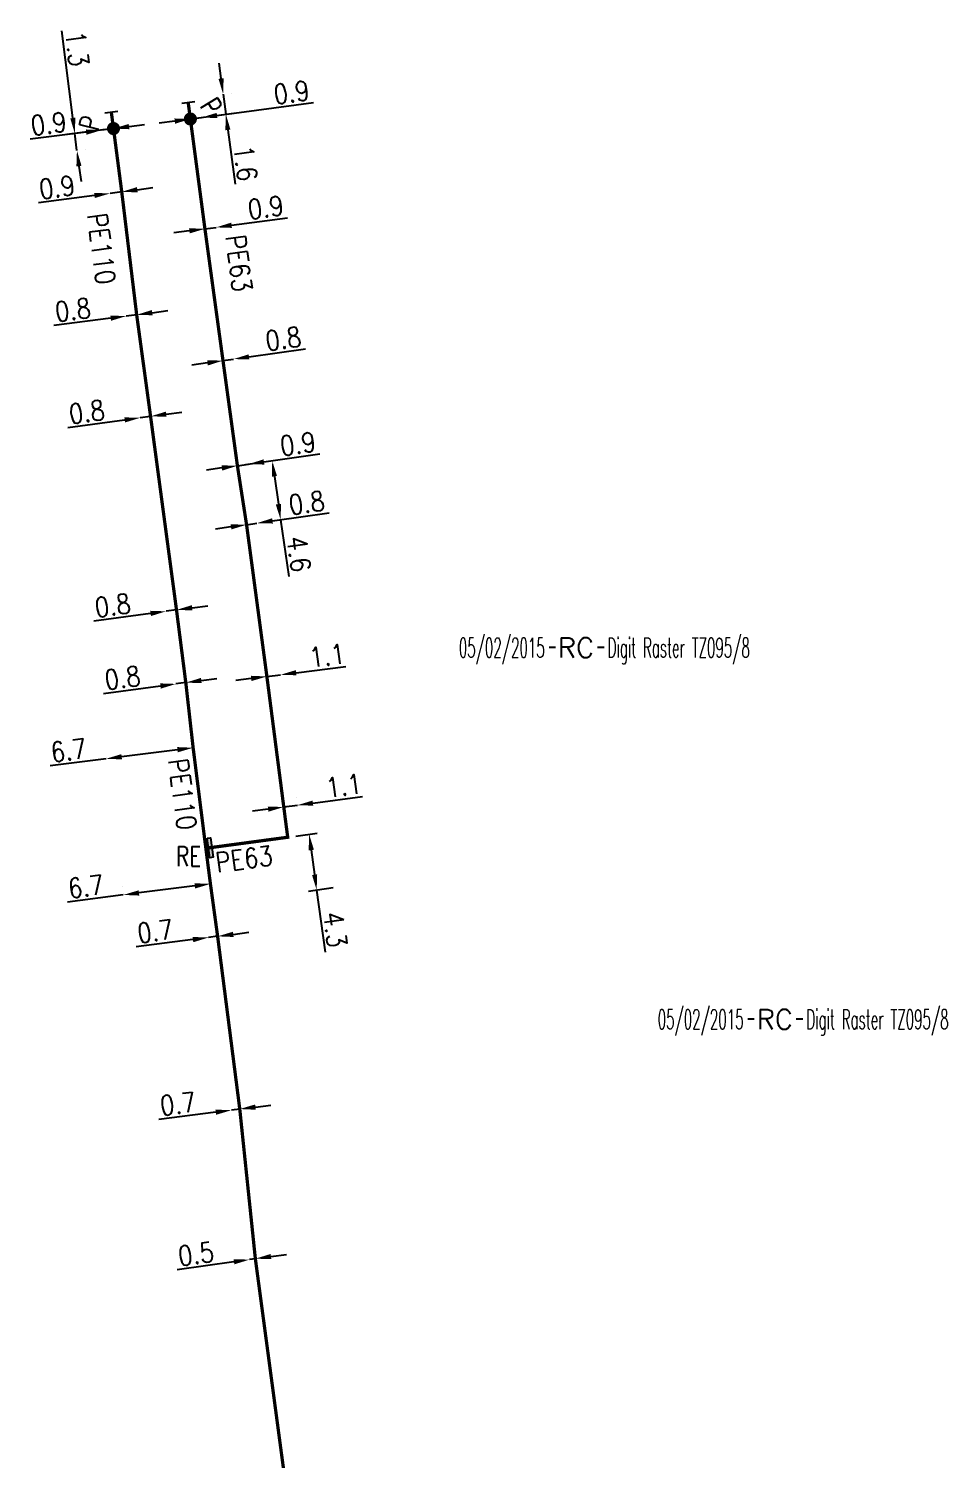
# Model space of a CAD drawing. Header units: millimetres. Extents: x 145011 to 146000, y 128282 to 128813.
# Drawn here: x 145416.2 to 145486.3, y 128704.3 to 128813.5 of the extents above; entities that cross this region are included whole.
import ezdxf
from ezdxf.enums import TextEntityAlignment as Align

# ---------------------------------------------------------------- set-up
doc = ezdxf.new("R2010")
doc.units = ezdxf.units.MM
doc.header["$PDMODE"] = 34
doc.linetypes.add('L_100_PE', pattern=[14, 10, -1.5, 1, -1.5])
doc.layers.get('0').update_dxf_attribs({"linetype": 'CONTINUOUS'})
doc.layers.get('DEFPOINTS').update_dxf_attribs({"linetype": 'CONTINUOUS'})
for name, color, linetype in [('L_140', 3, 'CONTINUOUS'), ('L_300', 7, 'CONTINUOUS'), ('L_340', 7, 'CONTINUOUS'), ('L_910', 7, 'CONTINUOUS')]:
    doc.layers.add(name, color=color, linetype=linetype)
doc.styles.add('G_ROMANS', font='ROMANS.SHX', dxfattribs={"width": 0.75})
doc.styles.get("Standard").update_dxf_attribs({"font": 'romans.shx', "width": 0.85})
doc.dimstyles.get("Standard").update_dxf_attribs({"dimtxt": 1.5, "dimasz": 1.2, "dimexe": 0.625, "dimexo": 0.625, "dimgap": 0.25, "dimtad": 1, "dimdec": 1, "dimzin": 0, "dimdsep": 46, "dimtxsty": 'Standard', "dimcen": -0.5, "dimadec": 0, "dimazin": 0, "dimtfac": 1, "dimtdec": 1, "dimtmove": 0, "dimatfit": 3, "dimfxl": 0, "dimtolj": 1, "dimtzin": 0, "dimarcsym": 0})

# ---------------------------------------------------------------- blocks, each defined once
blk = doc.blocks.new('L_300_12')
at = {"color": 0, "linetype": 'Continuous', "const_width": 0.497, "flags": 128}
blk.add_lwpolyline([(-0.25, 0, 1), (0.25, 0, 1)], format="xyb", close=True, dxfattribs=at)
at = {"color": 0, "linetype": 'Continuous', "style": 'G_ROMANS', "width": 0.75}
blk.add_text('P', height=1.5, dxfattribs=at).set_placement((0, 1.85), align=Align.MIDDLE)
at = {"color": 0, "linetype": 'Continuous', "style": 'G_ROMANS', "width": 0.75, "flags": 3}
for tag, p in [('DEF_LEG', (0, -5)), ('DEF_COUP', (0, -7.5)), ('DEF_TYPE', (0, -10))]:
    blk.add_attdef(tag, text='', height=1.2, dxfattribs=at).set_placement(p, align=Align.MIDDLE)
blk = doc.blocks.new('L_340_07')
at = {"color": 0, "linetype": 'Continuous', "const_width": 0.25, "flags": 128}
blk.add_lwpolyline([(0, 0), (1.25, 0)], dxfattribs=at)
at = {"color": 0, "linetype": 'Continuous', "flags": 128}
blk.add_lwpolyline([(1.25, -0.5), (1.25, 0.5)], dxfattribs=at)
at = {"color": 0, "linetype": 'Continuous', "style": 'G_ROMANS', "width": 0.75, "flags": 3}
for tag, p in [('DEF_LEG', (0.72, -3.47)), ('DEF_COUP', (0.72, -5.97)), ('DEF_TYPE', (0.72, -8.47))]:
    blk.add_attdef(tag, text='', height=1.2, dxfattribs=at).set_placement(p, align=Align.MIDDLE)
blk = doc.blocks.new('L_340_20')
at = {"linetype": 'Continuous'}
blk.add_hatch(color=0, dxfattribs=at).paths.add_polyline_path([(0.125, 0.75), (-0.125, 0.75), (-0.125, -0.75), (0.125, -0.75)])
at = {"color": 0, "linetype": 'Continuous'}
blk.add_lwpolyline([(-0.125, 0.75), (0.125, 0.75), (0.125, -0.75), (-0.125, -0.75)], close=True, dxfattribs=at)
at = {"color": 0, "linetype": 'Continuous', "width": 0.75}
for tag, height, flags, p in [('RE', 1.5, 8, (0, 3)), ('DEF_LEG', 1.2, 3, (0, -5)), ('DEF_COUP', 1.2, 3, (0, -7.5)), ('DEF_TYPE', 1.2, 3, (0, -10))]:
    blk.add_attdef(tag, text='', height=height, dxfattribs=dict(at, flags=flags)).set_placement(p, align=Align.MIDDLE)
blk = doc.blocks.new('*D174')
at = {"layer": 'DEFPOINTS', "color": 0, "linetype": 'Continuous', "transparency": 16777216}
for p in [(145433.07, 128719.56), (145433.07, 128719.56), (145433.51, 128719.63)]:
    blk.add_point(p, dxfattribs=at)
at = {"layer": 'L_140', "color": 0, "linetype": 'Continuous', "lineweight": -2, "transparency": 16777216}
for p, q in [((145431.88, 128719.4), (145427.55, 128718.78)), ((145433.51, 128719.63), (145433.07, 128719.56)), ((145434.7, 128719.8), (145435.89, 128719.96))]:
    blk.add_line(p, q, dxfattribs=at)
at = {"layer": 'L_140', "color": 0, "linetype": 'Continuous', "transparency": 16777216}
for points in [[(145431.85, 128719.59), (145431.91, 128719.2), (145433.07, 128719.56)], [(145434.67, 128719.99), (145434.73, 128719.6), (145433.51, 128719.63)]]:
    blk.add_solid(points, dxfattribs=at)
at = {"layer": 'L_140', "color": 0, "linetype": 'Continuous', "transparency": 16777216, "insert": (145428.98, 128719.99), "char_height": 1.5, "attachment_point": 5, "rotation": 8.0701}
blk.add_mtext('\\A1;0.5', dxfattribs=at)
blk = doc.blocks.new('*D175')
at = {"layer": 'DEFPOINTS', "color": 0, "linetype": 'Continuous', "transparency": 16777216}
for p in [(145431.68, 128730.96), (145431.68, 128730.96), (145432.32, 128731.05)]:
    blk.add_point(p, dxfattribs=at)
at = {"layer": 'L_140', "color": 0, "linetype": 'Continuous', "lineweight": -2, "transparency": 16777216}
for p, q in [((145432.32, 128731.05), (145431.68, 128730.96)), ((145433.51, 128731.2), (145434.7, 128731.35)), ((145430.49, 128730.81), (145426.15, 128730.26))]:
    blk.add_line(p, q, dxfattribs=at)
at = {"layer": 'L_140', "color": 0, "linetype": 'Continuous', "transparency": 16777216}
for points in [[(145430.46, 128731.01), (145430.51, 128730.61), (145431.68, 128730.96)], [(145433.49, 128731.4), (145433.54, 128731), (145432.32, 128731.05)]]:
    blk.add_solid(points, dxfattribs=at)
at = {"layer": 'L_140', "color": 0, "linetype": 'Continuous', "transparency": 16777216, "insert": (145427.6, 128731.45), "char_height": 1.5, "attachment_point": 5, "rotation": 7.2963}
blk.add_mtext('\\A1;0.7', dxfattribs=at)
blk = doc.blocks.new('*D176')
at = {"layer": 'DEFPOINTS', "color": 0, "linetype": 'Continuous', "transparency": 16777216}
for p in [(145423.43, 128747.39), (145423.43, 128747.39), (145430.08, 128748.23)]:
    blk.add_point(p, dxfattribs=at)
at = {"layer": 'L_140', "color": 0, "linetype": 'Continuous', "lineweight": -2, "transparency": 16777216}
for p, q in [((145430, 128748.85), (145430, 128748.85)), ((145423.43, 128747.39), (145419.16, 128746.84)), ((145423.35, 128748.01), (145423.35, 128748.01)), ((145428.89, 128748.08), (145424.62, 128747.54))]:
    blk.add_line(p, q, dxfattribs=at)
at = {"layer": 'L_140', "color": 0, "linetype": 'Continuous', "transparency": 16777216}
for points in [[(145424.6, 128747.74), (145424.65, 128747.34), (145423.43, 128747.39)], [(145428.86, 128748.28), (145428.91, 128747.88), (145430.08, 128748.23)]]:
    blk.add_solid(points, dxfattribs=at)
at = {"layer": 'L_140', "color": 0, "linetype": 'Continuous', "transparency": 16777216, "insert": (145420.57, 128748.03), "char_height": 1.5, "attachment_point": 5, "rotation": 7.2497}
blk.add_mtext('\\A1;6.7', dxfattribs=at)
blk = doc.blocks.new('*D177')
at = {"layer": 'DEFPOINTS', "color": 0, "linetype": 'Continuous', "transparency": 16777216}
for p in [(145429.94, 128744.14), (145429.94, 128744.14), (145430.63, 128744.23)]:
    blk.add_point(p, dxfattribs=at)
at = {"layer": 'L_140', "color": 0, "linetype": 'Continuous', "lineweight": -2, "transparency": 16777216}
for p, q in [((145430.63, 128744.23), (145429.94, 128744.14)), ((145431.82, 128744.38), (145433.01, 128744.54)), ((145428.75, 128743.98), (145424.41, 128743.42))]:
    blk.add_line(p, q, dxfattribs=at)
at = {"layer": 'L_140', "color": 0, "linetype": 'Continuous', "transparency": 16777216}
for points in [[(145428.72, 128744.18), (145428.77, 128743.78), (145429.94, 128744.14)], [(145431.8, 128744.58), (145431.85, 128744.18), (145430.63, 128744.23)]]:
    blk.add_solid(points, dxfattribs=at)
at = {"layer": 'L_140', "color": 0, "linetype": 'Continuous', "transparency": 16777216, "insert": (145425.86, 128744.62), "char_height": 1.5, "attachment_point": 5, "rotation": 7.3866}
blk.add_mtext('\\A1;0.7', dxfattribs=at)
blk = doc.blocks.new('*D178')
at = {"layer": 'DEFPOINTS', "color": 0, "linetype": 'Continuous', "transparency": 16777216}
for p in [(145426.7, 128769.03), (145426.7, 128769.03), (145427.49, 128769.14)]:
    blk.add_point(p, dxfattribs=at)
at = {"layer": 'L_140', "color": 0, "linetype": 'Continuous', "lineweight": -2, "transparency": 16777216}
for p, q in [((145428.68, 128769.3), (145429.87, 128769.46)), ((145425.51, 128768.87), (145421.18, 128768.28)), ((145427.49, 128769.14), (145426.7, 128769.03))]:
    blk.add_line(p, q, dxfattribs=at)
at = {"layer": 'L_140', "color": 0, "linetype": 'Continuous', "transparency": 16777216}
for points in [[(145428.66, 128769.5), (145428.71, 128769.1), (145427.49, 128769.14)], [(145425.49, 128769.07), (145425.54, 128768.67), (145426.7, 128769.03)]]:
    blk.add_solid(points, dxfattribs=at)
at = {"layer": 'L_140', "color": 0, "linetype": 'Continuous', "transparency": 16777216, "insert": (145422.62, 128769.48), "char_height": 1.5, "attachment_point": 5, "rotation": 7.7191}
blk.add_mtext('\\A1;0.8', dxfattribs=at)
blk = doc.blocks.new('*D179')
at = {"layer": 'DEFPOINTS', "color": 0, "linetype": 'Continuous', "transparency": 16777216}
for p in [(145428.76, 128758.62), (145422.11, 128757.78), (145422.11, 128757.78)]:
    blk.add_point(p, dxfattribs=at)
at = {"layer": 'L_140', "color": 0, "linetype": 'Continuous', "lineweight": -2, "transparency": 16777216}
for p, q in [((145427.57, 128758.47), (145423.3, 128757.93)), ((145422.11, 128757.78), (145417.84, 128757.24))]:
    blk.add_line(p, q, dxfattribs=at)
at = {"layer": 'L_140', "color": 0, "linetype": 'Continuous', "transparency": 16777216}
for points in [[(145427.54, 128758.67), (145427.59, 128758.27), (145428.76, 128758.62)], [(145423.28, 128758.13), (145423.33, 128757.73), (145422.11, 128757.78)]]:
    blk.add_solid(points, dxfattribs=at)
at = {"layer": 'L_140', "color": 0, "linetype": 'Continuous', "transparency": 16777216, "insert": (145419.25, 128758.42), "char_height": 1.5, "attachment_point": 5, "rotation": 7.2387}
blk.add_mtext('\\A1;6.7', dxfattribs=at)
blk = doc.blocks.new('*D180')
at = {"layer": 'DEFPOINTS', "color": 0, "linetype": 'Continuous', "transparency": 16777216}
for p in [(145427.45, 128763.49), (145427.45, 128763.49), (145428.2, 128763.59)]:
    blk.add_point(p, dxfattribs=at)
at = {"layer": 'L_140', "color": 0, "linetype": 'Continuous', "lineweight": -2, "transparency": 16777216}
for p, q in [((145429.38, 128763.75), (145430.57, 128763.91)), ((145426.26, 128763.33), (145421.93, 128762.74)), ((145428.2, 128763.59), (145427.45, 128763.49))]:
    blk.add_line(p, q, dxfattribs=at)
at = {"layer": 'L_140', "color": 0, "linetype": 'Continuous', "transparency": 16777216}
for points in [[(145429.36, 128763.95), (145429.41, 128763.55), (145428.2, 128763.59)], [(145426.24, 128763.53), (145426.29, 128763.13), (145427.45, 128763.49)]]:
    blk.add_solid(points, dxfattribs=at)
at = {"layer": 'L_140', "color": 0, "linetype": 'Continuous', "transparency": 16777216, "insert": (145423.37, 128763.95), "char_height": 1.5, "attachment_point": 5, "rotation": 7.712}
blk.add_mtext('\\A1;0.8', dxfattribs=at)
blk = doc.blocks.new('*D181')
at = {"layer": 'DEFPOINTS', "color": 0, "linetype": 'Continuous', "transparency": 16777216}
for p in [(145424.72, 128783.8), (145424.72, 128783.8), (145425.51, 128783.91)]:
    blk.add_point(p, dxfattribs=at)
at = {"layer": 'L_140', "color": 0, "linetype": 'Continuous', "lineweight": -2, "transparency": 16777216}
for p, q in [((145423.53, 128783.63), (145419.2, 128783.03)), ((145425.51, 128783.91), (145424.72, 128783.8)), ((145426.7, 128784.07), (145427.89, 128784.24))]:
    blk.add_line(p, q, dxfattribs=at)
at = {"layer": 'L_140', "color": 0, "linetype": 'Continuous', "transparency": 16777216}
for points in [[(145423.51, 128783.83), (145423.56, 128783.44), (145424.72, 128783.8)], [(145426.68, 128784.27), (145426.73, 128783.88), (145425.51, 128783.91)]]:
    blk.add_solid(points, dxfattribs=at)
at = {"layer": 'L_140', "color": 0, "linetype": 'Continuous', "transparency": 16777216, "insert": (145420.64, 128784.24), "char_height": 1.5, "attachment_point": 5, "rotation": 7.9147}
blk.add_mtext('\\A1;0.8', dxfattribs=at)
blk = doc.blocks.new('*D182')
at = {"layer": 'DEFPOINTS', "color": 0, "linetype": 'Continuous', "transparency": 16777216}
for p in [(145423.66, 128791.56), (145423.66, 128791.56), (145424.45, 128791.66)]:
    blk.add_point(p, dxfattribs=at)
at = {"layer": 'L_140', "color": 0, "linetype": 'Continuous', "lineweight": -2, "transparency": 16777216}
for p, q in [((145422.47, 128791.4), (145418.13, 128790.83)), ((145424.45, 128791.66), (145423.66, 128791.56)), ((145425.64, 128791.82), (145426.83, 128791.98))]:
    blk.add_line(p, q, dxfattribs=at)
at = {"layer": 'L_140', "color": 0, "linetype": 'Continuous', "transparency": 16777216}
for points in [[(145422.44, 128791.6), (145422.49, 128791.2), (145423.66, 128791.56)], [(145425.61, 128792.02), (145425.67, 128791.62), (145424.45, 128791.66)]]:
    blk.add_solid(points, dxfattribs=at)
at = {"layer": 'L_140', "color": 0, "linetype": 'Continuous', "transparency": 16777216, "insert": (145419.58, 128792.03), "char_height": 1.5, "attachment_point": 5, "rotation": 7.5226}
blk.add_mtext('\\A1;0.8', dxfattribs=at)
blk = doc.blocks.new('*D183')
at = {"layer": 'DEFPOINTS', "color": 0, "linetype": 'Continuous', "transparency": 16777216}
for p in [(145422.68, 128805.87), (145419.89, 128804.2), (145419.89, 128804.2)]:
    blk.add_point(p, dxfattribs=at)
at = {"layer": 'L_300', "color": 0, "linetype": 'Continuous', "lineweight": -2, "transparency": 16777216}
for p, q in [((145419.58, 128806.68), (145418.73, 128813.32)), ((145422.06, 128805.79), (145419.11, 128805.41)), ((145419.89, 128804.2), (145419.73, 128805.49)), ((145420.51, 128804.28), (145420.51, 128804.28)), ((145420.04, 128803.01), (145420.2, 128801.82))]:
    blk.add_line(p, q, dxfattribs=at)
at = {"layer": 'L_300', "color": 0, "linetype": 'Continuous', "transparency": 16777216}
for points in [[(145419.77, 128806.7), (145419.38, 128806.65), (145419.73, 128805.49)], [(145420.24, 128803.03), (145419.85, 128802.98), (145419.89, 128804.2)]]:
    blk.add_solid(points, dxfattribs=at)
at = {"layer": 'L_300', "color": 0, "linetype": 'Continuous', "transparency": 16777216, "insert": (145419.91, 128811.96), "char_height": 1.5, "attachment_point": 5, "rotation": 277.2728}
blk.add_mtext('\\A1;1.3', dxfattribs=at)
blk = doc.blocks.new('*D184')
at = {"layer": 'DEFPOINTS', "color": 0, "linetype": 'Continuous', "transparency": 16777216}
for p in [(145422.42, 128800.92), (145422.42, 128800.92), (145423.31, 128801.04)]:
    blk.add_point(p, dxfattribs=at)
at = {"layer": 'L_140', "color": 0, "linetype": 'Continuous', "lineweight": -2, "transparency": 16777216}
for p, q in [((145423.31, 128801.04), (145422.42, 128800.92)), ((145424.5, 128801.2), (145425.69, 128801.36)), ((145421.23, 128800.77), (145416.96, 128800.2))]:
    blk.add_line(p, q, dxfattribs=at)
at = {"layer": 'L_140', "color": 0, "linetype": 'Continuous', "transparency": 16777216}
for points in [[(145421.2, 128800.96), (145421.26, 128800.57), (145422.42, 128800.92)], [(145424.47, 128801.4), (145424.53, 128801), (145423.31, 128801.04)]]:
    blk.add_solid(points, dxfattribs=at)
at = {"layer": 'L_140', "color": 0, "linetype": 'Continuous', "transparency": 16777216, "insert": (145418.37, 128801.39), "char_height": 1.5, "attachment_point": 5, "rotation": 7.5912}
blk.add_mtext('\\A1;0.9', dxfattribs=at)
blk = doc.blocks.new('*D185')
at = {"layer": 'DEFPOINTS', "color": 0, "linetype": 'Continuous', "transparency": 16777216}
for p in [(145421.78, 128805.75), (145421.78, 128805.75), (145422.68, 128805.87)]:
    blk.add_point(p, dxfattribs=at)
at = {"layer": 'L_300', "color": 0, "linetype": 'Continuous', "lineweight": -2, "transparency": 16777216}
for p, q in [((145420.59, 128805.6), (145416.32, 128805.05)), ((145422.68, 128805.87), (145421.78, 128805.75)), ((145423.87, 128806.02), (145425.06, 128806.17))]:
    blk.add_line(p, q, dxfattribs=at)
at = {"layer": 'L_300', "color": 0, "linetype": 'Continuous', "transparency": 16777216}
for points in [[(145420.57, 128805.8), (145420.62, 128805.4), (145421.78, 128805.75)], [(145423.84, 128806.22), (145423.89, 128805.82), (145422.68, 128805.87)]]:
    blk.add_solid(points, dxfattribs=at)
at = {"layer": 'L_300', "color": 0, "linetype": 'Continuous', "transparency": 16777216, "insert": (145417.73, 128806.24), "char_height": 1.5, "attachment_point": 5, "rotation": 7.2728}
blk.add_mtext('\\A1;0.9', dxfattribs=at)
blk = doc.blocks.new('*D186')
at = {"layer": 'DEFPOINTS', "color": 0, "linetype": 'Continuous', "transparency": 16777216}
for p in [(145435.68, 128754.1), (145436.72, 128754.24), (145436.72, 128754.24)]:
    blk.add_point(p, dxfattribs=at)
at = {"layer": 'L_140', "color": 0, "linetype": 'Continuous', "lineweight": -2, "transparency": 16777216}
for p, q in [((145434.49, 128753.94), (145433.3, 128753.78)), ((145435.59, 128754.72), (145435.59, 128754.72)), ((145435.68, 128754.1), (145436.72, 128754.24)), ((145436.63, 128754.86), (145436.63, 128754.86)), ((145437.91, 128754.4), (145441.7, 128754.91))]:
    blk.add_line(p, q, dxfattribs=at)
at = {"layer": 'L_140', "color": 0, "linetype": 'Continuous', "transparency": 16777216}
for points in [[(145434.46, 128754.13), (145434.51, 128753.74), (145435.68, 128754.1)], [(145437.88, 128754.59), (145437.93, 128754.2), (145436.72, 128754.24)]]:
    blk.add_solid(points, dxfattribs=at)
at = {"layer": 'L_140', "color": 0, "linetype": 'Continuous', "transparency": 16777216, "insert": (145440.26, 128755.72), "char_height": 1.5, "attachment_point": 5, "rotation": 7.6545}
blk.add_mtext('\\A1;1.1', dxfattribs=at)
blk = doc.blocks.new('*D187')
at = {"layer": 'DEFPOINTS', "color": 0, "linetype": 'Continuous', "transparency": 16777216}
for p in [(145433.63, 128775.76), (145433.63, 128775.76), (145432.84, 128775.64)]:
    blk.add_point(p, dxfattribs=at)
at = {"layer": 'L_140', "color": 0, "linetype": 'Continuous', "lineweight": -2, "transparency": 16777216}
for p, q in [((145432.84, 128775.64), (145433.63, 128775.76)), ((145434.82, 128775.93), (145439.15, 128776.55)), ((145431.65, 128775.47), (145430.46, 128775.3))]:
    blk.add_line(p, q, dxfattribs=at)
at = {"layer": 'L_140', "color": 0, "linetype": 'Continuous', "transparency": 16777216}
for points in [[(145434.79, 128776.13), (145434.85, 128775.73), (145433.63, 128775.76)], [(145431.62, 128775.67), (145431.68, 128775.28), (145432.84, 128775.64)]]:
    blk.add_solid(points, dxfattribs=at)
at = {"layer": 'L_140', "color": 0, "linetype": 'Continuous', "transparency": 16777216, "insert": (145437.43, 128777.31), "char_height": 1.5, "attachment_point": 5, "rotation": 8.1641}
blk.add_mtext('\\A1;0.8', dxfattribs=at)
blk = doc.blocks.new('*D188')
at = {"layer": 'DEFPOINTS', "color": 0, "linetype": 'Continuous', "transparency": 16777216}
for p in [(145435.98, 128751.78), (145438.19, 128747.75), (145440.08, 128748)]:
    blk.add_point(p, dxfattribs=at)
at = {"layer": 'L_140', "color": 0, "linetype": 'Continuous', "lineweight": -2, "transparency": 16777216}
for p, q in [((145436.6, 128751.87), (145438.24, 128752.09)), ((145437.78, 128750.82), (145438.03, 128748.94)), ((145439.46, 128747.92), (145437.58, 128747.66)), ((145438.19, 128747.75), (145438.83, 128743.03))]:
    blk.add_line(p, q, dxfattribs=at)
at = {"layer": 'L_140', "color": 0, "linetype": 'Continuous', "transparency": 16777216}
for points in [[(145437.98, 128750.84), (145437.58, 128750.79), (145437.62, 128752.01)], [(145438.23, 128748.96), (145437.84, 128748.91), (145438.19, 128747.75)]]:
    blk.add_solid(points, dxfattribs=at)
at = {"layer": 'L_140', "color": 0, "linetype": 'Continuous', "transparency": 16777216, "insert": (145439.61, 128744.74), "char_height": 1.5, "attachment_point": 5, "rotation": 277.6537}
blk.add_mtext('\\A1;4.3', dxfattribs=at)
blk = doc.blocks.new('*D189')
at = {"layer": 'DEFPOINTS', "color": 0, "linetype": 'Continuous', "transparency": 16777216}
for p in [(145432.14, 128780.14), (145432.99, 128780.26), (145432.99, 128780.26)]:
    blk.add_point(p, dxfattribs=at)
at = {"layer": 'L_140', "color": 0, "linetype": 'Continuous', "lineweight": -2, "transparency": 16777216}
for p, q in [((145432.14, 128780.14), (145432.99, 128780.26)), ((145434.17, 128780.43), (145438.44, 128781.04)), ((145430.96, 128779.97), (145429.77, 128779.8))]:
    blk.add_line(p, q, dxfattribs=at)
at = {"layer": 'L_140', "color": 0, "linetype": 'Continuous', "transparency": 16777216}
for points in [[(145430.93, 128780.17), (145430.98, 128779.77), (145432.14, 128780.14)], [(145434.14, 128780.63), (145434.2, 128780.23), (145432.99, 128780.26)]]:
    blk.add_solid(points, dxfattribs=at)
at = {"layer": 'L_140', "color": 0, "linetype": 'Continuous', "transparency": 16777216, "insert": (145436.76, 128781.81), "char_height": 1.5, "attachment_point": 5, "rotation": 8.1596}
blk.add_mtext('\\A1;0.9', dxfattribs=at)
blk = doc.blocks.new('*D190')
at = {"layer": 'DEFPOINTS', "color": 0, "linetype": 'Continuous', "transparency": 16777216}
for p in [(145434.39, 128764.06), (145435.43, 128764.19), (145435.43, 128764.19)]:
    blk.add_point(p, dxfattribs=at)
at = {"layer": 'L_140', "color": 0, "linetype": 'Continuous', "lineweight": -2, "transparency": 16777216}
for p, q in [((145436.62, 128764.34), (145440.42, 128764.82)), ((145433.2, 128763.91), (145432.01, 128763.76)), ((145434.39, 128764.06), (145435.43, 128764.19))]:
    blk.add_line(p, q, dxfattribs=at)
at = {"layer": 'L_140', "color": 0, "linetype": 'Continuous', "transparency": 16777216}
for points in [[(145433.17, 128764.11), (145433.22, 128763.71), (145434.39, 128764.06)], [(145436.6, 128764.54), (145436.65, 128764.15), (145435.43, 128764.19)]]:
    blk.add_solid(points, dxfattribs=at)
at = {"layer": 'L_140', "color": 0, "linetype": 'Continuous', "transparency": 16777216, "insert": (145438.99, 128765.65), "char_height": 1.5, "attachment_point": 5, "rotation": 7.2046}
blk.add_mtext('\\A1;1.1', dxfattribs=at)
blk = doc.blocks.new('*D191')
at = {"layer": 'DEFPOINTS', "color": 0, "linetype": 'Continuous', "transparency": 16777216}
for p in [(145432.14, 128780.14), (145433.63, 128775.76), (145435.44, 128776.02)]:
    blk.add_point(p, dxfattribs=at)
at = {"layer": 'L_140', "color": 0, "linetype": 'Continuous', "lineweight": -2, "transparency": 16777216}
for p, q in [((145432.76, 128780.23), (145435.41, 128780.61)), ((145434.97, 128779.33), (145435.27, 128777.2)), ((145434.25, 128775.85), (145436.06, 128776.11)), ((145435.44, 128776.02), (145436.06, 128771.69))]:
    blk.add_line(p, q, dxfattribs=at)
at = {"layer": 'L_140', "color": 0, "linetype": 'Continuous', "transparency": 16777216}
for points in [[(145435.16, 128779.36), (145434.77, 128779.3), (145434.8, 128780.52)], [(145435.47, 128777.23), (145435.07, 128777.18), (145435.44, 128776.02)]]:
    blk.add_solid(points, dxfattribs=at)
at = {"layer": 'L_140', "color": 0, "linetype": 'Continuous', "transparency": 16777216, "insert": (145436.83, 128773.4), "char_height": 1.5, "attachment_point": 5, "rotation": 278.1596}
blk.add_mtext('\\A1;4.6', dxfattribs=at)
blk = doc.blocks.new('*D192')
at = {"layer": 'DEFPOINTS', "color": 0, "linetype": 'Continuous', "transparency": 16777216}
for p in [(145431.04, 128788.16), (145431.84, 128788.28), (145431.84, 128788.28)]:
    blk.add_point(p, dxfattribs=at)
at = {"layer": 'L_140', "color": 0, "linetype": 'Continuous', "lineweight": -2, "transparency": 16777216}
for p, q in [((145433.02, 128788.45), (145437.35, 128789.07)), ((145429.86, 128787.99), (145428.67, 128787.82)), ((145431.04, 128788.16), (145431.84, 128788.28))]:
    blk.add_line(p, q, dxfattribs=at)
at = {"layer": 'L_140', "color": 0, "linetype": 'Continuous', "transparency": 16777216}
for points in [[(145429.83, 128788.19), (145429.88, 128787.79), (145431.04, 128788.16)], [(145433, 128788.64), (145433.05, 128788.25), (145431.84, 128788.28)]]:
    blk.add_solid(points, dxfattribs=at)
at = {"layer": 'L_140', "color": 0, "linetype": 'Continuous', "transparency": 16777216, "insert": (145435.64, 128789.83), "char_height": 1.5, "attachment_point": 5, "rotation": 8.1577}
blk.add_mtext('\\A1;0.8', dxfattribs=at)
blk = doc.blocks.new('*D193')
at = {"layer": 'DEFPOINTS', "color": 0, "linetype": 'Continuous', "transparency": 16777216}
for p in [(145429.66, 128798.22), (145430.51, 128798.33), (145430.51, 128798.33)]:
    blk.add_point(p, dxfattribs=at)
at = {"layer": 'L_140', "color": 0, "linetype": 'Continuous', "lineweight": -2, "transparency": 16777216}
for p, q in [((145431.7, 128798.49), (145435.97, 128799.06)), ((145428.47, 128798.06), (145427.29, 128797.91)), ((145429.66, 128798.22), (145430.51, 128798.33)), ((145429.75, 128797.6), (145429.75, 128797.6))]:
    blk.add_line(p, q, dxfattribs=at)
at = {"layer": 'L_140', "color": 0, "linetype": 'Continuous', "transparency": 16777216}
for points in [[(145431.67, 128798.69), (145431.72, 128798.29), (145430.51, 128798.33)], [(145428.45, 128798.26), (145428.5, 128797.87), (145429.66, 128798.22)]]:
    blk.add_solid(points, dxfattribs=at)
at = {"layer": 'L_140', "color": 0, "linetype": 'Continuous', "transparency": 16777216, "insert": (145434.3, 128799.85), "char_height": 1.5, "attachment_point": 5, "rotation": 7.5742}
blk.add_mtext('\\A1;0.9', dxfattribs=at)
blk = doc.blocks.new('*D194')
at = {"layer": 'DEFPOINTS', "color": 0, "linetype": 'Continuous', "transparency": 16777216}
for p in [(145428.55, 128806.6), (145429.39, 128806.71), (145429.39, 128806.71)]:
    blk.add_point(p, dxfattribs=at)
at = {"layer": 'L_300', "color": 0, "linetype": 'Continuous', "lineweight": -2, "transparency": 16777216}
for p, q in [((145430.58, 128806.87), (145437.94, 128807.85)), ((145427.36, 128806.44), (145426.17, 128806.28)), ((145428.47, 128807.22), (145428.47, 128807.22)), ((145428.55, 128806.6), (145429.39, 128806.71)), ((145429.31, 128807.33), (145429.31, 128807.33))]:
    blk.add_line(p, q, dxfattribs=at)
at = {"layer": 'L_300', "color": 0, "linetype": 'Continuous', "transparency": 16777216}
for points in [[(145427.33, 128806.64), (145427.39, 128806.24), (145428.55, 128806.6)], [(145430.56, 128807.07), (145430.61, 128806.67), (145429.39, 128806.71)]]:
    blk.add_solid(points, dxfattribs=at)
at = {"layer": 'L_300', "color": 0, "linetype": 'Continuous', "transparency": 16777216, "insert": (145436.27, 128808.63), "char_height": 1.5, "attachment_point": 5, "rotation": 7.5727}
blk.add_mtext('\\A1;0.9', dxfattribs=at)
blk = doc.blocks.new('*D195')
at = {"layer": 'DEFPOINTS', "color": 0, "linetype": 'Continuous', "transparency": 16777216}
for p in [(145431.05, 128808.49), (145431.05, 128808.49), (145428.55, 128806.6)]:
    blk.add_point(p, dxfattribs=at)
at = {"layer": 'L_300', "color": 0, "linetype": 'Continuous', "lineweight": -2, "transparency": 16777216}
for p, q in [((145430.9, 128809.68), (145430.74, 128810.87)), ((145431.05, 128808.49), (145431.26, 128806.96)), ((145431.67, 128808.58), (145431.67, 128808.58)), ((145429.17, 128806.68), (145431.88, 128807.04)), ((145431.42, 128805.77), (145431.97, 128801.62))]:
    blk.add_line(p, q, dxfattribs=at)
at = {"layer": 'L_300', "color": 0, "linetype": 'Continuous', "transparency": 16777216}
for points in [[(145431.09, 128809.71), (145430.7, 128809.66), (145431.05, 128808.49)], [(145431.61, 128805.79), (145431.22, 128805.74), (145431.26, 128806.96)]]:
    blk.add_solid(points, dxfattribs=at)
at = {"layer": 'L_300', "color": 0, "linetype": 'Continuous', "transparency": 16777216, "insert": (145432.76, 128803.23), "char_height": 1.5, "attachment_point": 5, "rotation": 277.5727}
blk.add_mtext('\\A1;1.6', dxfattribs=at)
blk = doc.blocks.new('GIS_MODF')
at = {"color": 0, "linetype": 'Continuous', "flags": 128}
for points in [[(-2.18, -0.01), (-1.68, -0.01)], [(1.52, -0.01), (2.02, -0.01)]]:
    blk.add_lwpolyline(points, dxfattribs=at)
at = {"color": 0, "linetype": 'Continuous', "width": 0.5}
blk.add_attdef('DATE', text='', height=1.5, dxfattribs=at).set_placement((-2.5, -0.8), align=Align.RIGHT)
at = {"color": 0, "linetype": 'Continuous', "width": 1.771291}
blk.add_attdef('USER', text='', height=1.5, dxfattribs=at).set_placement((-1.51, -0.8), (1.28, -0.8), align=Align.FIT)
at = {"color": 0, "linetype": 'Continuous', "width": 0.5}
blk.add_attdef('DESC', (2.29, -0.8), '', height=1.5, dxfattribs=at)

msp = doc.modelspace()

# ---------------------------------------------------------------- linework, layer by layer
at = {"layer": 'L_140', "linetype": 'L_100_PE', "const_width": 0.25, "flags": 128}
msp.add_lwpolyline([(145428.55, 128806.6), (145429.66, 128798.22), (145431.04, 128788.16), (145432.14, 128780.14), (145432.84, 128775.64), (145434.39, 128764.06), (145435.68, 128754.1), (145435.98, 128751.79), (145429.73, 128750.95)], dxfattribs=at)
at = {"layer": 'L_140', "linetype": 'L_100_PE', "const_width": 0.25}
msp.add_lwpolyline([(145457.74, 128539.94), (145456.8, 128544.8), (145455.86, 128549.81), (145455.61, 128551.95), (145455.1, 128556.21), (145454.11, 128563.33), (145450.46, 128590.6), (145446.67, 128619.69), (145439.66, 128673.75), (145433.51, 128719.63), (145432.32, 128731.05), (145430.63, 128744.23), (145430.08, 128748.23), (145429.73, 128750.95), (145428.76, 128758.62), (145428.2, 128763.59), (145427.49, 128769.14), (145425.51, 128783.91), (145424.45, 128791.66), (145423.31, 128801.04), (145422.68, 128805.87)], dxfattribs=at)

# ---------------------------------------------------------------- block references
at = {"layer": 'L_300'}
for p, rotation in [((145428.55, 128806.6), 301.0971115271956), ((145422.68, 128805.87), 76.60639947372145)]:
    msp.add_blockref('L_300_12', p, dxfattribs=dict(at, rotation=rotation))
at = {"layer": 'L_340'}
for p, rotation in [((145428.55, 128806.6), 97.57987620155345), ((145422.68, 128805.87), 97.50700895421451)]:
    msp.add_blockref('L_340_07', p, dxfattribs=dict(at, rotation=rotation))
ref = msp.add_blockref('L_340_20', (145430.06, 128750.99), dxfattribs=dict(at, rotation=7.653701791510576))
ref.add_attrib('RE', 'RE', dxfattribs={"layer": '0', "color": 0, "linetype": 'Continuous', "height": 1.5, "width": 0.75, "flags": 8}).set_placement((145428.41, 128750.33), align=Align.MIDDLE)
at = {"layer": 'L_910'}
ref = msp.add_blockref('GIS_MODF', (145458.11, 128766.31), dxfattribs=dict(at, rotation=0.08336812975722195))
ref.add_attrib('DATE', '05/02/2015', dxfattribs={"layer": '0', "color": 0, "linetype": 'Continuous', "height": 1.5, "width": 0.5}).set_placement((145455.6, 128765.5), align=Align.RIGHT)
ref.add_attrib('USER', 'RC', dxfattribs={"layer": '0', "color": 0, "linetype": 'Continuous', "height": 1.5, "rotation": 0.0834, "width": 0.99919}).set_placement((145456.6, 128765.51), (145459.38, 128765.51), align=Align.FIT)
ref.add_attrib('DESC', 'Digit Raster TZ095/8', (145460.4, 128765.51), dxfattribs={"layer": '0', "color": 0, "linetype": 'Continuous', "height": 1.5, "width": 0.5})
ref = msp.add_blockref('GIS_MODF', (145473.28, 128737.95), dxfattribs=dict(at, rotation=0.08336812975722195))
ref.add_attrib('DATE', '05/02/2015', dxfattribs={"layer": '0', "color": 0, "linetype": 'Continuous', "height": 1.5, "width": 0.5}).set_placement((145470.78, 128737.15), align=Align.RIGHT)
ref.add_attrib('USER', 'RC', dxfattribs={"layer": '0', "color": 0, "linetype": 'Continuous', "height": 1.5, "rotation": 0.0834, "width": 0.99919}).set_placement((145471.78, 128737.15), (145474.56, 128737.15), align=Align.FIT)
ref.add_attrib('DESC', 'Digit Raster TZ095/8', (145475.57, 128737.15), dxfattribs={"layer": '0', "color": 0, "linetype": 'Continuous', "height": 1.5, "width": 0.5})

# ---------------------------------------------------------------- texts
at = {"layer": 'L_140', "linetype": 'Continuous', "width": 0.85}
for s, rotation, p in [('PE110', 277.4454, (145420.66, 128799.31)), ('PE63', 277.4454, (145431.23, 128797.65)), ('PE110', 277.4454, (145426.85, 128757.69)), ('PE63', 7.6537, (145430.58, 128749.1))]:
    msp.add_text(s, height=1.5, rotation=rotation, dxfattribs=at).set_placement(p)

# ---------------------------------------------------------------- dimensions: what is measured, and where the dimension line sits
at = {"layer": 'L_140', "linetype": 'Continuous'}
for base, p1, p2, angle, picture, middle in [((145422.42, 128800.92), (145423.31, 128801.04), (145422.42, 128800.92), 7.5912, '*D184', (145418.5, 128800.4)), ((145430.51, 128798.33), (145429.66, 128798.22), (145430.51, 128798.33), 187.5742, '*D193', (145434.43, 128798.86)), ((145423.66, 128791.56), (145424.45, 128791.66), (145423.66, 128791.56), 7.5226, '*D182', (145419.71, 128791.04)), ((145431.84, 128788.28), (145431.04, 128788.16), (145431.84, 128788.28), 188.1577, '*D192', (145435.78, 128788.84)), ((145424.72, 128783.8), (145425.51, 128783.91), (145424.72, 128783.8), 7.9147, '*D181', (145420.77, 128783.25)), ((145432.99, 128780.26), (145432.14, 128780.14), (145432.99, 128780.26), 188.1596, '*D189', (145436.9, 128780.82)), ((145435.4419, 128776.0167), (145432.1438, 128780.1403), (145433.631, 128775.757), 98.1596, '*D191', (145435.8373, 128773.2591)), ((145433.63, 128775.76), (145432.84, 128775.64), (145433.63, 128775.76), 188.1641, '*D187', (145437.58, 128776.32)), ((145426.7, 128769.03), (145427.49, 128769.14), (145426.7, 128769.03), 7.7191, '*D178', (145422.75, 128768.49)), ((145435.43, 128764.19), (145434.39, 128764.06), (145435.43, 128764.19), 187.2046, '*D190', (145439.12, 128764.66)), ((145427.45, 128763.49), (145428.2, 128763.59), (145427.45, 128763.49), 7.712, '*D180', (145423.5, 128762.96)), ((145422.11, 128757.78), (145428.76, 128758.62), (145422.11, 128757.78), 7.2387, '*D179', (145419.38, 128757.43)), ((145436.72, 128754.24), (145435.68, 128754.1), (145436.72, 128754.24), 187.6545, '*D186', (145440.4, 128754.73)), ((145438.19, 128747.75), (145435.98, 128751.78), (145440.08, 128748), 97.6537, '*D188', (145438.62, 128744.6)), ((145423.43, 128747.39), (145430.08, 128748.23), (145423.43, 128747.39), 7.2497, '*D176', (145420.7, 128747.04)), ((145429.94, 128744.14), (145430.63, 128744.23), (145429.94, 128744.14), 7.3866, '*D177', (145425.98, 128743.62)), ((145431.678, 128730.963), (145432.3227, 128731.0456), (145431.678, 128730.963), 7.2963, '*D175', (145427.7246, 128730.4568)), ((145433.07, 128719.56), (145433.51, 128719.63), (145433.07, 128719.56), 8.0701, '*D174', (145429.12, 128719))]:
    dim = msp.add_linear_dim(base=base, p1=p1, p2=p2, angle=angle, dimstyle='Standard', dxfattribs=at)
    dim.commit()
    dim.dimension.update_dxf_attribs({"geometry": picture, "text_midpoint": middle, "dimtype": 160})
at = {"layer": 'L_300', "linetype": 'Continuous'}
for base, p1, p2, angle, picture, middle in [((145419.89, 128804.2), (145422.68, 128805.87), (145419.89, 128804.2), 97.2728, '*D183', (145418.92, 128811.84)), ((145431.05, 128808.49), (145428.55, 128806.6), (145431.05, 128808.49), 277.5727, '*D195', (145431.77, 128803.1)), ((145429.39, 128806.71), (145428.55, 128806.6), (145429.39, 128806.71), 187.5727, '*D194', (145436.4, 128807.64)), ((145421.78, 128805.75), (145422.68, 128805.87), (145421.78, 128805.75), 7.2728, '*D185', (145417.86, 128805.25))]:
    dim = msp.add_linear_dim(base=base, p1=p1, p2=p2, angle=angle, dimstyle='Standard', dxfattribs=at)
    dim.commit()
    dim.dimension.update_dxf_attribs({"geometry": picture, "text_midpoint": middle, "dimtype": 160})

doc.saveas('drawing.dxf')
